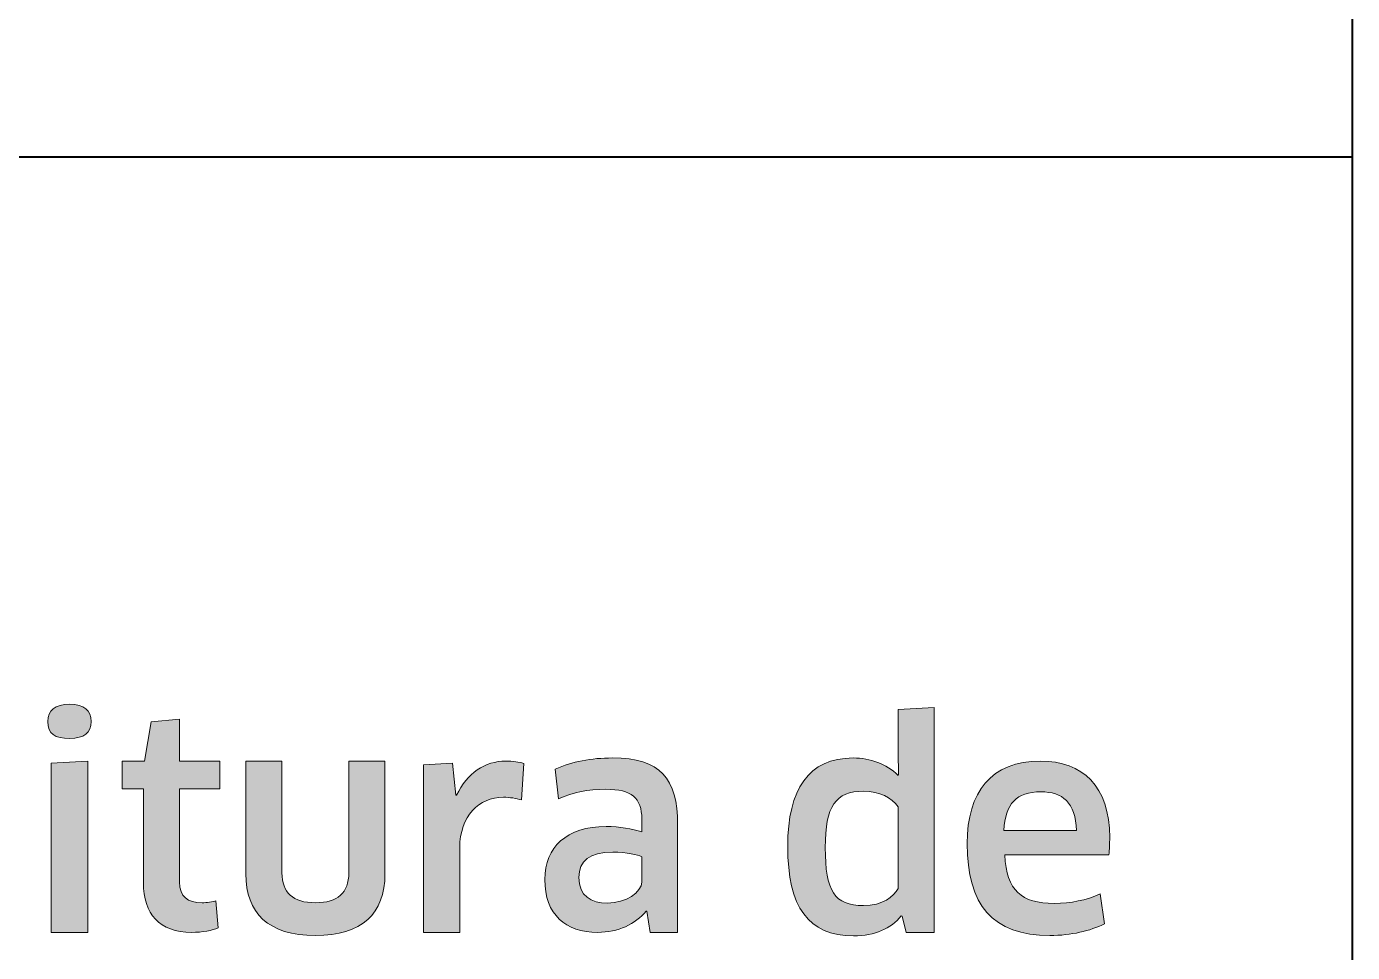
# Model space of a CAD drawing. Header units: millimetres. Extents: x 2084 to 63904, y -2368 to 2343.
# Drawn here: x 57864.3 to 57964.2, y -1886.1 to -1816.3 of the extents above; entities that cross this region are included whole.
import ezdxf

# ---------------------------------------------------------------- set-up
doc = ezdxf.new("R2010")
doc.units = ezdxf.units.MM
doc.layers.add('LOGOMARCA', color=7, linetype='Continuous', lineweight=0)
doc.layers.add('P4', color=4, linetype='Continuous', lineweight=40)

msp = doc.modelspace()

# ---------------------------------------------------------------- hatches: boundary and pattern name
at = {"layer": 'LOGOMARCA', "lineweight": 0}
h = msp.add_hatch(color=256, dxfattribs=at)
edge = h.paths.add_edge_path()
edge.add_spline(control_points=[(57868.928, -1884.572), (57868.928, -1884.572), (57868.928, -1871.672), (57868.928, -1871.672)], knot_values=[0, 0, 0, 0, 0.25, 0.25, 0.25, 0.25], degree=3, periodic=0)
edge.add_spline(control_points=[(57868.928, -1871.672), (57868.928, -1871.672), (57868.928, -1871.672), (57868.928, -1871.672), (57868.928, -1871.672), (57868.928, -1871.672), (57866.164, -1871.822), (57866.164, -1871.822), (57866.164, -1871.822), (57866.164, -1871.822), (57866.164, -1884.572), (57866.164, -1884.572), (57866.164, -1884.572), (57866.164, -1884.572), (57868.928, -1884.572), (57868.928, -1884.572)], knot_values=[0.25, 0.25, 0.25, 0.25, 0.25, 0.25, 0.25, 0.250001, 0.5, 0.5, 0.5, 0.500001, 0.75, 0.75, 0.75, 0.750001, 1, 1, 1, 1], degree=3, periodic=0)
edge = h.paths.add_edge_path()
edge.add_spline(control_points=[(57867.557, -1869.957), (57868.671, -1869.957), (57869.185, -1869.55), (57869.185, -1868.693)], knot_values=[0.75, 0.75, 0.75, 0.75, 1, 1, 1, 1], degree=3, periodic=0)
edge.add_spline(control_points=[(57869.185, -1868.693), (57869.185, -1867.857), (57868.671, -1867.386), (57867.557, -1867.386)], knot_values=[0, 0, 0, 0, 0.25, 0.25, 0.25, 0.25], degree=3, periodic=0)
edge.add_spline(control_points=[(57867.557, -1867.386), (57866.464, -1867.386), (57865.928, -1867.857), (57865.928, -1868.693)], knot_values=[0.25, 0.25, 0.25, 0.25, 0.5, 0.5, 0.5, 0.5], degree=3, periodic=0)
edge.add_spline(control_points=[(57865.928, -1868.693), (57865.928, -1869.636), (57866.464, -1869.957), (57867.557, -1869.957)], knot_values=[0.5, 0.5, 0.5, 0.5, 0.75, 0.75, 0.75, 0.75], degree=3, periodic=0)
h = msp.add_hatch(color=256, dxfattribs=at)
edge = h.paths.add_edge_path()
edge.add_spline(control_points=[(57932.702, -1876.107), (57932.702, -1871.875), (57932.702, -1867.643), (57932.702, -1867.643)], knot_values=[0.041667, 0.041667, 0.041667, 0.041667, 0.083333, 0.083333, 0.083333, 0.083333], degree=3, periodic=0)
edge.add_spline(control_points=[(57932.702, -1867.643), (57932.702, -1867.643), (57929.981, -1867.793), (57929.981, -1867.793)], knot_values=[0.083333, 0.083333, 0.083333, 0.083333, 0.166666, 0.166666, 0.166666, 0.166666], degree=3, periodic=0)
edge.add_spline(control_points=[(57929.981, -1867.793), (57929.981, -1867.793), (57929.981, -1870.986), (57929.981, -1870.986)], knot_values=[0.166667, 0.166667, 0.166667, 0.166667, 0.249999, 0.249999, 0.249999, 0.249999], degree=3, periodic=0)
edge.add_spline(control_points=[(57929.981, -1870.986), (57929.981, -1870.986), (57930.024, -1872.7), (57930.024, -1872.7)], knot_values=[0.250001, 0.250001, 0.250001, 0.250001, 0.333332, 0.333332, 0.333332, 0.333332], degree=3, periodic=0)
edge.add_spline(control_points=[(57930.024, -1872.7), (57930.024, -1872.7), (57929.981, -1872.743), (57929.981, -1872.743)], knot_values=[0.333334, 0.333334, 0.333334, 0.333334, 0.416667, 0.416667, 0.416667, 0.416667], degree=3, periodic=0)
edge.add_spline(control_points=[(57929.981, -1872.743), (57929.102, -1871.886), (57927.902, -1871.436), (57926.595, -1871.436)], knot_values=[0.416667, 0.416667, 0.416667, 0.416667, 0.5, 0.5, 0.5, 0.5], degree=3, periodic=0)
edge.add_spline(control_points=[(57926.595, -1871.436), (57923.252, -1871.436), (57921.666, -1873.793), (57921.666, -1878.079)], knot_values=[0.5, 0.5, 0.5, 0.5, 0.583333, 0.583333, 0.583333, 0.583333], degree=3, periodic=0)
edge.add_spline(control_points=[(57921.666, -1878.079), (57921.666, -1882.686), (57923.23, -1884.829), (57926.616, -1884.829)], knot_values=[0.583333, 0.583333, 0.583333, 0.583333, 0.666667, 0.666667, 0.666667, 0.666667], degree=3, periodic=0)
edge.add_spline(control_points=[(57926.616, -1884.829), (57928.266, -1884.829), (57929.424, -1884.294), (57930.216, -1883.329)], knot_values=[0.666667, 0.666667, 0.666667, 0.666667, 0.75, 0.75, 0.75, 0.75], degree=3, periodic=0)
edge.add_spline(control_points=[(57930.216, -1883.329), (57930.216, -1883.329), (57930.281, -1883.351), (57930.281, -1883.351), (57930.281, -1883.351), (57930.281, -1883.351), (57930.581, -1884.572), (57930.581, -1884.572), (57930.581, -1884.572), (57930.581, -1884.572), (57932.702, -1884.572), (57932.702, -1884.572), (57932.702, -1884.572), (57932.702, -1880.34), (57932.702, -1876.107)], knot_values=[0.750003, 0.750003, 0.750003, 0.750003, 0.833333, 0.833333, 0.833333, 0.833334, 0.916667, 0.916667, 0.916667, 0.916668, 1, 1, 1, 1.041667, 1.041667, 1.041667, 1.041667], degree=3, periodic=0)
edge = h.paths.add_edge_path(flags=16)
edge.add_spline(control_points=[(57927.388, -1873.943), (57928.566, -1873.943), (57929.509, -1874.415), (57929.981, -1875.122), (57929.981, -1875.122), (57929.981, -1875.122), (57929.981, -1876.659), (57929.981, -1878.197)], knot_values=[0.6, 0.6, 0.6, 0.6, 0.8, 0.8, 0.8, 0.800001, 0.9, 0.9, 0.9, 0.9], degree=3, periodic=0)
edge.add_spline(control_points=[(57929.981, -1878.197), (57929.981, -1879.734), (57929.981, -1881.272), (57929.981, -1881.272)], knot_values=[0.9, 0.9, 0.9, 0.9, 1, 1, 1, 1], degree=3, periodic=0)
edge.add_spline(control_points=[(57929.981, -1881.272), (57929.638, -1881.872), (57928.845, -1882.558), (57927.366, -1882.558)], knot_values=[0, 0, 0, 0, 0.2, 0.2, 0.2, 0.2], degree=3, periodic=0)
edge.add_spline(control_points=[(57927.366, -1882.558), (57925.181, -1882.558), (57924.495, -1881.465), (57924.495, -1878.186)], knot_values=[0.2, 0.2, 0.2, 0.2, 0.4, 0.4, 0.4, 0.4], degree=3, periodic=0)
edge.add_spline(control_points=[(57924.495, -1878.186), (57924.495, -1875.057), (57925.266, -1873.943), (57927.388, -1873.943)], knot_values=[0.4, 0.4, 0.4, 0.4, 0.6, 0.6, 0.6, 0.6], degree=3, periodic=0)
h = msp.add_hatch(color=256, dxfattribs=at)
edge = h.paths.add_edge_path()
edge.add_spline(control_points=[(57878.871, -1873.772), (57878.871, -1873.772), (57878.871, -1871.672), (57878.871, -1871.672)], knot_values=[0, 0, 0, 0, 0.062499, 0.062499, 0.062499, 0.062499], degree=3, periodic=0)
edge.add_spline(control_points=[(57878.871, -1871.672), (57878.871, -1871.672), (57875.85, -1871.672), (57875.85, -1871.672)], knot_values=[0.062501, 0.062501, 0.062501, 0.062501, 0.124999, 0.124999, 0.124999, 0.124999], degree=3, periodic=0)
edge.add_spline(control_points=[(57875.85, -1871.672), (57875.85, -1871.672), (57875.85, -1868.5), (57875.85, -1868.5)], knot_values=[0.125001, 0.125001, 0.125001, 0.125001, 0.187499, 0.187499, 0.187499, 0.187499], degree=3, periodic=0)
edge.add_spline(control_points=[(57875.85, -1868.5), (57875.85, -1868.5), (57873.707, -1868.714), (57873.707, -1868.714)], knot_values=[0.187501, 0.187501, 0.187501, 0.187501, 0.249999, 0.249999, 0.249999, 0.249999], degree=3, periodic=0)
edge.add_spline(control_points=[(57873.707, -1868.714), (57873.707, -1868.714), (57873.214, -1871.672), (57873.214, -1871.672)], knot_values=[0.250001, 0.250001, 0.250001, 0.250001, 0.312499, 0.312499, 0.312499, 0.312499], degree=3, periodic=0)
edge.add_spline(control_points=[(57873.214, -1871.672), (57873.214, -1871.672), (57871.521, -1871.672), (57871.521, -1871.672)], knot_values=[0.312501, 0.312501, 0.312501, 0.312501, 0.374999, 0.374999, 0.374999, 0.374999], degree=3, periodic=0)
edge.add_spline(control_points=[(57871.521, -1871.672), (57871.521, -1871.672), (57871.521, -1873.771), (57871.521, -1873.772)], knot_values=[0.375001, 0.375001, 0.375001, 0.375001, 0.437499, 0.437499, 0.437499, 0.437499], degree=3, periodic=0)
edge.add_spline(control_points=[(57871.521, -1873.772), (57871.521, -1873.772), (57873.128, -1873.772), (57873.128, -1873.772)], knot_values=[0.437501, 0.437501, 0.437501, 0.437501, 0.499999, 0.499999, 0.499999, 0.499999], degree=3, periodic=0)
edge.add_spline(control_points=[(57873.128, -1873.772), (57873.128, -1873.772), (57873.128, -1873.772), (57873.128, -1873.772), (57873.128, -1873.772), (57873.128, -1873.772), (57873.128, -1880.84), (57873.128, -1880.84)], knot_values=[0.499999, 0.499999, 0.499999, 0.499999, 0.5, 0.5, 0.5, 0.500001, 0.5625, 0.5625, 0.5625, 0.5625], degree=3, periodic=0)
edge.add_spline(control_points=[(57873.128, -1880.84), (57873.128, -1883.179), (57874.328, -1884.572), (57876.75, -1884.572)], knot_values=[0.5625, 0.5625, 0.5625, 0.5625, 0.625, 0.625, 0.625, 0.625], degree=3, periodic=0)
edge.add_spline(control_points=[(57876.75, -1884.572), (57877.543, -1884.572), (57878.336, -1884.422), (57878.764, -1884.229)], knot_values=[0.625, 0.625, 0.625, 0.625, 0.6875, 0.6875, 0.6875, 0.6875], degree=3, periodic=0)
edge.add_spline(control_points=[(57878.764, -1884.229), (57878.764, -1884.229), (57878.593, -1882.197), (57878.593, -1882.197)], knot_values=[0.6875, 0.6875, 0.6875, 0.6875, 0.75, 0.75, 0.75, 0.75], degree=3, periodic=0)
edge.add_spline(control_points=[(57878.593, -1882.197), (57878.357, -1882.283), (57877.886, -1882.343), (57877.543, -1882.343)], knot_values=[0.75, 0.75, 0.75, 0.75, 0.8125, 0.8125, 0.8125, 0.8125], degree=3, periodic=0)
edge.add_spline(control_points=[(57877.543, -1882.343), (57876.45, -1882.343), (57875.85, -1881.886), (57875.85, -1880.775), (57875.85, -1880.775), (57875.85, -1880.775), (57875.85, -1880.338), (57875.85, -1879.681)], knot_values=[0.8125, 0.8125, 0.8125, 0.8125, 0.875, 0.875, 0.875, 0.875001, 0.890626, 0.890626, 0.890626, 0.890626], degree=3, periodic=0)
edge.add_spline(control_points=[(57875.85, -1879.681), (57875.85, -1879.024), (57875.85, -1878.149), (57875.85, -1877.273)], knot_values=[0.890626, 0.890626, 0.890626, 0.890626, 0.906251, 0.906251, 0.906251, 0.906251], degree=3, periodic=0)
edge.add_spline(control_points=[(57875.85, -1877.273), (57875.85, -1876.836), (57875.85, -1876.398), (57875.85, -1875.988)], knot_values=[0.906251, 0.906251, 0.906251, 0.906251, 0.914063, 0.914063, 0.914063, 0.914063], degree=3, periodic=0)
edge.add_spline(control_points=[(57875.85, -1875.988), (57875.85, -1875.577), (57875.85, -1875.194), (57875.85, -1874.866)], knot_values=[0.914063, 0.914063, 0.914063, 0.914063, 0.921875, 0.921875, 0.921875, 0.921875], degree=3, periodic=0)
edge.add_spline(control_points=[(57875.85, -1874.866), (57875.85, -1874.702), (57875.85, -1874.551), (57875.85, -1874.418)], knot_values=[0.921875, 0.921875, 0.921875, 0.921875, 0.925781, 0.925781, 0.925781, 0.925781], degree=3, periodic=0)
edge.add_spline(control_points=[(57875.85, -1874.418), (57875.85, -1874.285), (57875.85, -1874.168), (57875.85, -1874.072)], knot_values=[0.925781, 0.925781, 0.925781, 0.925781, 0.929688, 0.929688, 0.929688, 0.929688], degree=3, periodic=0)
edge.add_spline(control_points=[(57875.85, -1874.072), (57875.85, -1874.025), (57875.85, -1873.982), (57875.85, -1873.945)], knot_values=[0.929688, 0.929688, 0.929688, 0.929688, 0.931641, 0.931641, 0.931641, 0.931641], degree=3, periodic=0)
edge.add_spline(control_points=[(57875.85, -1873.945), (57875.85, -1873.907), (57875.85, -1873.876), (57875.85, -1873.85)], knot_values=[0.931641, 0.931641, 0.931641, 0.931641, 0.933594, 0.933594, 0.933594, 0.933594], degree=3, periodic=0)
edge.add_spline(control_points=[(57875.85, -1873.85), (57875.85, -1873.837), (57875.85, -1873.826), (57875.85, -1873.816)], knot_values=[0.933594, 0.933594, 0.933594, 0.933594, 0.93457, 0.93457, 0.93457, 0.93457], degree=3, periodic=0)
edge.add_spline(control_points=[(57875.85, -1873.816), (57875.85, -1873.806), (57875.85, -1873.798), (57875.85, -1873.792)], knot_values=[0.93457, 0.93457, 0.93457, 0.93457, 0.935547, 0.935547, 0.935547, 0.935547], degree=3, periodic=0)
edge.add_spline(control_points=[(57875.85, -1873.792), (57875.85, -1873.788), (57875.85, -1873.785), (57875.85, -1873.783)], knot_values=[0.935547, 0.935547, 0.935547, 0.935547, 0.936035, 0.936035, 0.936035, 0.936035], degree=3, periodic=0)
edge.add_spline(control_points=[(57875.85, -1873.783), (57875.85, -1873.78), (57875.85, -1873.778), (57875.85, -1873.777)], knot_values=[0.936035, 0.936035, 0.936035, 0.936035, 0.936523, 0.936523, 0.936523, 0.936523], degree=3, periodic=0)
edge.add_spline(control_points=[(57875.85, -1873.777), (57875.85, -1873.776), (57875.85, -1873.775), (57875.85, -1873.774)], knot_values=[0.936523, 0.936523, 0.936523, 0.936523, 0.936768, 0.936768, 0.936768, 0.936768], degree=3, periodic=0)
edge.add_spline(control_points=[(57875.85, -1873.774), (57875.85, -1873.774), (57875.85, -1873.773), (57875.85, -1873.773)], knot_values=[0.936768, 0.936768, 0.936768, 0.936768, 0.937012, 0.937012, 0.937012, 0.937012], degree=3, periodic=0)
edge.add_spline(control_points=[(57875.85, -1873.773), (57875.85, -1873.773), (57875.85, -1873.772), (57875.85, -1873.772)], knot_values=[0.937012, 0.937012, 0.937012, 0.937012, 0.937134, 0.937134, 0.937134, 0.937134], degree=3, periodic=0)
edge.add_spline(control_points=[(57875.85, -1873.772), (57875.85, -1873.772), (57875.85, -1873.772), (57875.85, -1873.772)], knot_values=[0.937134, 0.937134, 0.937134, 0.937134, 0.937256, 0.937256, 0.937256, 0.937256], degree=3, periodic=0)
edge.add_spline(control_points=[(57875.85, -1873.772), (57875.85, -1873.772), (57875.85, -1873.772), (57875.85, -1873.772)], knot_values=[0.937256, 0.937256, 0.937256, 0.937256, 0.937317, 0.937317, 0.937317, 0.937317], degree=3, periodic=0)
edge.add_spline(control_points=[(57875.85, -1873.772), (57875.85, -1873.772), (57875.85, -1873.772), (57875.85, -1873.772), (57875.85, -1873.772), (57875.85, -1873.772), (57876.605, -1873.772), (57877.361, -1873.772)], knot_values=[0.937439, 0.937439, 0.937439, 0.937439, 0.9375, 0.9375, 0.9375, 0.937501, 0.968749, 0.968749, 0.968749, 0.968749], degree=3, periodic=0)
edge.add_spline(control_points=[(57877.361, -1873.772), (57878.116, -1873.772), (57878.871, -1873.772), (57878.871, -1873.772)], knot_values=[0.968749, 0.968749, 0.968749, 0.968749, 1, 1, 1, 1], degree=3, periodic=0)
h = msp.add_hatch(color=256, dxfattribs=at)
edge = h.paths.add_edge_path()
edge.add_spline(control_points=[(57886.093, -1882.343), (57884.379, -1882.343), (57883.565, -1881.572), (57883.565, -1880.093), (57883.565, -1880.093), (57883.565, -1880.093), (57883.565, -1877.988), (57883.565, -1875.882)], knot_values=[0.3, 0.3, 0.3, 0.3, 0.4, 0.4, 0.4, 0.400001, 0.45, 0.45, 0.45, 0.45], degree=3, periodic=0)
edge.add_spline(control_points=[(57883.565, -1875.882), (57883.565, -1873.777), (57883.565, -1871.672), (57883.565, -1871.672)], knot_values=[0.45, 0.45, 0.45, 0.45, 0.5, 0.5, 0.5, 0.5], degree=3, periodic=0)
edge.add_spline(control_points=[(57883.565, -1871.672), (57883.564, -1871.672), (57880.843, -1871.672), (57880.843, -1871.672)], knot_values=[0.500001, 0.500001, 0.500001, 0.500001, 0.599999, 0.599999, 0.599999, 0.599999], degree=3, periodic=0)
edge.add_spline(control_points=[(57880.843, -1871.672), (57880.843, -1871.672), (57880.843, -1880.158), (57880.843, -1880.158)], knot_values=[0.6, 0.6, 0.6, 0.6, 0.7, 0.7, 0.7, 0.7], degree=3, periodic=0)
edge.add_spline(control_points=[(57880.843, -1880.158), (57880.843, -1883.115), (57882.536, -1884.808), (57886.072, -1884.808), (57886.072, -1884.808), (57889.608, -1884.808), (57891.322, -1883.179), (57891.322, -1880.158), (57891.322, -1880.158), (57891.322, -1880.158), (57891.322, -1878.036), (57891.322, -1875.915)], knot_values=[0.7, 0.7, 0.7, 0.7, 0.8, 0.8, 0.8, 0.800001, 0.9, 0.9, 0.9, 0.900001, 0.95, 0.95, 0.95, 0.95], degree=3, periodic=0)
edge.add_spline(control_points=[(57891.322, -1875.915), (57891.322, -1873.793), (57891.322, -1871.672), (57891.322, -1871.672)], knot_values=[0.95, 0.95, 0.95, 0.95, 1, 1, 1, 1], degree=3, periodic=0)
edge.add_spline(control_points=[(57891.322, -1871.672), (57891.322, -1871.672), (57888.601, -1871.672), (57888.6, -1871.672)], knot_values=[0.000001, 0.000001, 0.000001, 0.000001, 0.099999, 0.099999, 0.099999, 0.099999], degree=3, periodic=0)
edge.add_spline(control_points=[(57888.6, -1871.672), (57888.6, -1871.672), (57888.6, -1880.093), (57888.6, -1880.093)], knot_values=[0.1, 0.1, 0.1, 0.1, 0.2, 0.2, 0.2, 0.2], degree=3, periodic=0)
edge.add_spline(control_points=[(57888.6, -1880.093), (57888.6, -1881.593), (57887.765, -1882.343), (57886.093, -1882.343)], knot_values=[0.2, 0.2, 0.2, 0.2, 0.3, 0.3, 0.3, 0.3], degree=3, periodic=0)
h = msp.add_hatch(color=256, dxfattribs=at)
edge = h.paths.add_edge_path()
edge.add_spline(control_points=[(57896.722, -1874.243), (57896.722, -1874.243), (57896.658, -1874.243), (57896.658, -1874.243), (57896.658, -1874.243), (57896.658, -1874.243), (57896.422, -1871.822), (57896.422, -1871.822), (57896.422, -1871.822), (57896.422, -1871.822), (57894.236, -1871.95), (57894.236, -1871.95), (57894.236, -1871.95), (57894.236, -1871.95), (57894.236, -1884.572), (57894.236, -1884.572), (57894.236, -1884.572), (57894.236, -1884.572), (57896.958, -1884.572), (57896.958, -1884.572), (57896.958, -1884.572), (57896.958, -1878.197), (57896.958, -1878.197)], knot_values=[0.545459, 0.545459, 0.545459, 0.545459, 0.636364, 0.636364, 0.636364, 0.636364, 0.727273, 0.727273, 0.727273, 0.727274, 0.818182, 0.818182, 0.818182, 0.818183, 0.909091, 0.909091, 0.909091, 0.909092, 1, 1, 1, 1.090909, 1.090909, 1.090909, 1.090909], degree=3, periodic=0)
edge.add_spline(control_points=[(57896.958, -1878.197), (57896.958, -1875.822), (57898.394, -1874.393), (57900.258, -1874.393)], knot_values=[0.090909, 0.090909, 0.090909, 0.090909, 0.181818, 0.181818, 0.181818, 0.181818], degree=3, periodic=0)
edge.add_spline(control_points=[(57900.258, -1874.393), (57900.73, -1874.393), (57901.201, -1874.475), (57901.608, -1874.6)], knot_values=[0.181818, 0.181818, 0.181818, 0.181818, 0.272727, 0.272727, 0.272727, 0.272727], degree=3, periodic=0)
edge.add_spline(control_points=[(57901.608, -1874.6), (57901.608, -1874.6), (57901.78, -1871.843), (57901.78, -1871.843)], knot_values=[0.272727, 0.272727, 0.272727, 0.272727, 0.363636, 0.363636, 0.363636, 0.363636], degree=3, periodic=0)
edge.add_spline(control_points=[(57901.78, -1871.843), (57901.437, -1871.736), (57900.965, -1871.672), (57900.43, -1871.672)], knot_values=[0.363636, 0.363636, 0.363636, 0.363636, 0.454545, 0.454545, 0.454545, 0.454545], degree=3, periodic=0)
edge.add_spline(control_points=[(57900.43, -1871.672), (57898.844, -1871.672), (57897.515, -1872.572), (57896.722, -1874.243)], knot_values=[0.454545, 0.454545, 0.454545, 0.454545, 0.545455, 0.545455, 0.545455, 0.545455], degree=3, periodic=0)
h = msp.add_hatch(color=256, dxfattribs=at)
edge = h.paths.add_edge_path()
edge.add_spline(control_points=[(57913.373, -1876.45), (57913.373, -1872.979), (57912.066, -1871.436), (57908.466, -1871.436)], knot_values=[0.142857, 0.142857, 0.142857, 0.142857, 0.214286, 0.214286, 0.214286, 0.214286], degree=3, periodic=0)
edge.add_spline(control_points=[(57908.466, -1871.436), (57906.858, -1871.436), (57905.423, -1871.714), (57904.158, -1872.272)], knot_values=[0.214286, 0.214286, 0.214286, 0.214286, 0.285714, 0.285714, 0.285714, 0.285714], degree=3, periodic=0)
edge.add_spline(control_points=[(57904.158, -1872.272), (57904.158, -1872.272), (57904.394, -1874.522), (57904.394, -1874.522)], knot_values=[0.285714, 0.285714, 0.285714, 0.285714, 0.357143, 0.357143, 0.357143, 0.357143], degree=3, periodic=0)
edge.add_spline(control_points=[(57904.394, -1874.522), (57905.573, -1874.007), (57906.58, -1873.793), (57907.973, -1873.793)], knot_values=[0.357143, 0.357143, 0.357143, 0.357143, 0.428571, 0.428571, 0.428571, 0.428571], degree=3, periodic=0)
edge.add_spline(control_points=[(57907.973, -1873.793), (57909.901, -1873.793), (57910.673, -1874.436), (57910.673, -1876.043)], knot_values=[0.428571, 0.428571, 0.428571, 0.428571, 0.5, 0.5, 0.5, 0.5], degree=3, periodic=0)
edge.add_spline(control_points=[(57910.673, -1876.043), (57910.673, -1876.043), (57910.673, -1877.007), (57910.673, -1877.007)], knot_values=[0.5, 0.5, 0.5, 0.5, 0.571429, 0.571429, 0.571429, 0.571429], degree=3, periodic=0)
edge.add_spline(control_points=[(57910.673, -1877.007), (57909.944, -1876.772), (57909.001, -1876.6), (57907.994, -1876.6)], knot_values=[0.571429, 0.571429, 0.571429, 0.571429, 0.642857, 0.642857, 0.642857, 0.642857], degree=3, periodic=0)
edge.add_spline(control_points=[(57907.994, -1876.6), (57904.994, -1876.6), (57903.365, -1878.165), (57903.365, -1880.586)], knot_values=[0.642857, 0.642857, 0.642857, 0.642857, 0.714286, 0.714286, 0.714286, 0.714286], degree=3, periodic=0)
edge.add_spline(control_points=[(57903.365, -1880.586), (57903.365, -1883.243), (57904.951, -1884.572), (57907.351, -1884.572)], knot_values=[0.714286, 0.714286, 0.714286, 0.714286, 0.785714, 0.785714, 0.785714, 0.785714], degree=3, periodic=0)
edge.add_spline(control_points=[(57907.351, -1884.572), (57908.894, -1884.572), (57910.201, -1883.972), (57910.994, -1882.965)], knot_values=[0.785714, 0.785714, 0.785714, 0.785714, 0.857143, 0.857143, 0.857143, 0.857143], degree=3, periodic=0)
edge.add_spline(control_points=[(57910.994, -1882.965), (57910.994, -1882.965), (57911.059, -1882.986), (57911.059, -1882.986), (57911.059, -1882.986), (57911.059, -1882.986), (57911.294, -1884.572), (57911.294, -1884.572)], knot_values=[0.857144, 0.857144, 0.857144, 0.857144, 0.928571, 0.928571, 0.928571, 0.928572, 1, 1, 1, 1], degree=3, periodic=0)
edge.add_spline(control_points=[(57911.294, -1884.572), (57911.294, -1884.572), (57913.373, -1884.572), (57913.373, -1884.572)], knot_values=[0, 0, 0, 0, 0.071428, 0.071428, 0.071428, 0.071428], degree=3, periodic=0)
edge.add_spline(control_points=[(57913.373, -1884.572), (57913.373, -1884.572), (57913.373, -1884.572), (57913.373, -1884.572), (57913.373, -1884.572), (57913.373, -1884.572), (57913.373, -1876.45), (57913.373, -1876.45)], knot_values=[0.071428, 0.071428, 0.071428, 0.071428, 0.071429, 0.071429, 0.071429, 0.071429, 0.142857, 0.142857, 0.142857, 0.142857], degree=3, periodic=0)
edge = h.paths.add_edge_path(flags=16)
edge.add_spline(control_points=[(57908.487, -1878.529), (57909.559, -1878.529), (57910.351, -1878.729), (57910.673, -1878.872)], knot_values=[0.6, 0.6, 0.6, 0.6, 0.8, 0.8, 0.8, 0.8], degree=3, periodic=0)
edge.add_spline(control_points=[(57910.673, -1878.872), (57910.673, -1878.872), (57910.673, -1880.779), (57910.673, -1880.779)], knot_values=[0.800002, 0.800002, 0.800002, 0.800002, 0.999998, 0.999998, 0.999998, 0.999998], degree=3, periodic=0)
edge.add_spline(control_points=[(57910.673, -1880.779), (57910.673, -1881.554), (57909.451, -1882.365), (57908.101, -1882.365)], knot_values=[0, 0, 0, 0, 0.2, 0.2, 0.2, 0.2], degree=3, periodic=0)
edge.add_spline(control_points=[(57908.101, -1882.365), (57906.837, -1882.365), (57905.937, -1881.858), (57905.937, -1880.436)], knot_values=[0.2, 0.2, 0.2, 0.2, 0.4, 0.4, 0.4, 0.4], degree=3, periodic=0)
edge.add_spline(control_points=[(57905.937, -1880.436), (57905.937, -1879.197), (57906.73, -1878.529), (57908.487, -1878.529)], knot_values=[0.4, 0.4, 0.4, 0.4, 0.6, 0.6, 0.6, 0.6], degree=3, periodic=0)
h = msp.add_hatch(color=256, dxfattribs=at)
edge = h.paths.add_edge_path()
edge.add_spline(control_points=[(57945.86, -1878.743), (57945.903, -1878.357), (57945.924, -1877.843), (57945.924, -1877.436)], knot_values=[0.555556, 0.555556, 0.555556, 0.555556, 0.666667, 0.666667, 0.666667, 0.666667], degree=3, periodic=0)
edge.add_spline(control_points=[(57945.924, -1877.436), (57945.924, -1873.536), (57943.889, -1871.672), (57940.717, -1871.672)], knot_values=[0.666667, 0.666667, 0.666667, 0.666667, 0.777778, 0.777778, 0.777778, 0.777778], degree=3, periodic=0)
edge.add_spline(control_points=[(57940.717, -1871.672), (57936.988, -1871.672), (57935.188, -1874.004), (57935.188, -1877.886)], knot_values=[0.777778, 0.777778, 0.777778, 0.777778, 0.888889, 0.888889, 0.888889, 0.888889], degree=3, periodic=0)
edge.add_spline(control_points=[(57935.188, -1877.886), (57935.188, -1882.515), (57937.074, -1884.808), (57941.424, -1884.808)], knot_values=[0.888889, 0.888889, 0.888889, 0.888889, 1, 1, 1, 1], degree=3, periodic=0)
edge.add_spline(control_points=[(57941.424, -1884.808), (57943.031, -1884.808), (57944.446, -1884.465), (57945.539, -1883.929)], knot_values=[0, 0, 0, 0, 0.111111, 0.111111, 0.111111, 0.111111], degree=3, periodic=0)
edge.add_spline(control_points=[(57945.539, -1883.929), (57945.539, -1883.929), (57945.217, -1881.679), (57945.217, -1881.679)], knot_values=[0.111112, 0.111112, 0.111112, 0.111112, 0.222222, 0.222222, 0.222222, 0.222222], degree=3, periodic=0)
edge.add_spline(control_points=[(57945.217, -1881.679), (57944.124, -1882.151), (57943.01, -1882.386), (57941.745, -1882.386)], knot_values=[0.222222, 0.222222, 0.222222, 0.222222, 0.333333, 0.333333, 0.333333, 0.333333], degree=3, periodic=0)
edge.add_spline(control_points=[(57941.745, -1882.386), (57939.281, -1882.386), (57938.145, -1881.443), (57938.017, -1878.743), (57938.017, -1878.743), (57938.017, -1878.743), (57945.86, -1878.743), (57945.86, -1878.743)], knot_values=[0.333333, 0.333333, 0.333333, 0.333333, 0.444444, 0.444444, 0.444444, 0.444445, 0.555556, 0.555556, 0.555556, 0.555556], degree=3, periodic=0)
edge = h.paths.add_edge_path(flags=16)
edge.add_spline(control_points=[(57937.952, -1876.9), (57938.081, -1874.865), (57938.874, -1873.986), (57940.738, -1873.986)], knot_values=[0, 0, 0, 0, 0.333333, 0.333333, 0.333333, 0.333333], degree=3, periodic=0)
edge.add_spline(control_points=[(57940.738, -1873.986), (57942.346, -1873.986), (57943.374, -1874.782), (57943.417, -1876.9), (57943.417, -1876.9), (57943.417, -1876.9), (57942.051, -1876.9), (57940.685, -1876.9)], knot_values=[0.333333, 0.333333, 0.333333, 0.333333, 0.666667, 0.666667, 0.666667, 0.666668, 0.833333, 0.833333, 0.833333, 0.833333], degree=3, periodic=0)
edge.add_spline(control_points=[(57940.685, -1876.9), (57939.319, -1876.9), (57937.952, -1876.9), (57937.952, -1876.9)], knot_values=[0.833333, 0.833333, 0.833333, 0.833333, 1, 1, 1, 1], degree=3, periodic=0)

# ---------------------------------------------------------------- linework, layer by layer
for points, knots in [([(57869.185, -1868.693), (57869.185, -1867.857), (57868.671, -1867.385), (57867.557, -1867.385), (57867.557, -1867.385), (57866.464, -1867.385), (57865.928, -1867.857), (57865.928, -1868.693), (57865.928, -1868.693), (57865.928, -1869.635), (57866.464, -1869.957), (57867.557, -1869.957), (57867.557, -1869.957), (57868.671, -1869.957), (57869.185, -1869.55), (57869.185, -1868.693)], [0, 0, 0, 0, 0.25, 0.25, 0.25, 0.25, 0.5, 0.5, 0.5, 0.5, 0.75, 0.75, 0.75, 0.75, 1, 1, 1, 1]), ([(57869.185, -1868.693), (57869.185, -1867.857), (57868.671, -1867.385), (57867.557, -1867.385), (57867.557, -1867.385), (57866.464, -1867.385), (57865.928, -1867.857), (57865.928, -1868.693), (57865.928, -1868.693), (57865.928, -1869.635), (57866.464, -1869.957), (57867.557, -1869.957), (57867.557, -1869.957), (57868.671, -1869.957), (57869.185, -1869.55), (57869.185, -1868.693)], [0, 0, 0, 0, 0.25, 0.25, 0.25, 0.25, 0.5, 0.5, 0.5, 0.5, 0.75, 0.75, 0.75, 0.75, 1, 1, 1, 1]), ([(57932.702, -1884.572), (57932.702, -1884.572), (57932.702, -1867.642), (57932.702, -1867.642), (57932.702, -1867.642), (57932.702, -1867.642), (57929.981, -1867.793), (57929.981, -1867.793), (57929.981, -1867.793), (57929.981, -1867.793), (57929.981, -1870.985), (57929.981, -1870.985), (57929.981, -1870.985), (57929.981, -1870.985), (57930.024, -1872.7), (57930.024, -1872.7), (57930.024, -1872.7), (57930.024, -1872.7), (57929.981, -1872.743), (57929.981, -1872.743), (57929.981, -1872.743), (57929.102, -1871.885), (57927.902, -1871.435), (57926.595, -1871.435), (57926.595, -1871.435), (57923.252, -1871.435), (57921.666, -1873.793), (57921.666, -1878.079), (57921.666, -1878.079), (57921.666, -1882.686), (57923.23, -1884.829), (57926.616, -1884.829), (57926.616, -1884.829), (57928.266, -1884.829), (57929.424, -1884.293), (57930.216, -1883.329), (57930.216, -1883.329), (57930.216, -1883.329), (57930.281, -1883.35), (57930.281, -1883.35), (57930.281, -1883.35), (57930.281, -1883.35), (57930.581, -1884.572), (57930.581, -1884.572), (57930.581, -1884.572), (57930.581, -1884.572), (57932.702, -1884.572), (57932.702, -1884.572)], [0, 0, 0, 0, 0.083333, 0.083333, 0.083333, 0.083333, 0.166667, 0.166667, 0.166667, 0.166667, 0.25, 0.25, 0.25, 0.25, 0.333333, 0.333333, 0.333333, 0.333333, 0.416667, 0.416667, 0.416667, 0.416667, 0.5, 0.5, 0.5, 0.5, 0.583333, 0.583333, 0.583333, 0.583333, 0.666667, 0.666667, 0.666667, 0.666667, 0.75, 0.75, 0.75, 0.75, 0.833333, 0.833333, 0.833333, 0.833333, 0.916667, 0.916667, 0.916667, 0.916667, 1, 1, 1, 1]), ([(57932.702, -1884.572), (57932.702, -1884.572), (57932.702, -1867.642), (57932.702, -1867.642), (57932.702, -1867.642), (57932.702, -1867.642), (57929.981, -1867.793), (57929.981, -1867.793), (57929.981, -1867.793), (57929.981, -1867.793), (57929.981, -1870.985), (57929.981, -1870.985), (57929.981, -1870.985), (57929.981, -1870.985), (57930.024, -1872.7), (57930.024, -1872.7), (57930.024, -1872.7), (57930.024, -1872.7), (57929.981, -1872.743), (57929.981, -1872.743), (57929.981, -1872.743), (57929.102, -1871.885), (57927.902, -1871.435), (57926.595, -1871.435), (57926.595, -1871.435), (57923.252, -1871.435), (57921.666, -1873.793), (57921.666, -1878.079), (57921.666, -1878.079), (57921.666, -1882.686), (57923.23, -1884.829), (57926.616, -1884.829), (57926.616, -1884.829), (57928.266, -1884.829), (57929.424, -1884.293), (57930.216, -1883.329), (57930.216, -1883.329), (57930.216, -1883.329), (57930.281, -1883.35), (57930.281, -1883.35), (57930.281, -1883.35), (57930.281, -1883.35), (57930.581, -1884.572), (57930.581, -1884.572), (57930.581, -1884.572), (57930.581, -1884.572), (57932.702, -1884.572), (57932.702, -1884.572)], [0, 0, 0, 0, 0.083333, 0.083333, 0.083333, 0.083333, 0.166667, 0.166667, 0.166667, 0.166667, 0.25, 0.25, 0.25, 0.25, 0.333333, 0.333333, 0.333333, 0.333333, 0.416667, 0.416667, 0.416667, 0.416667, 0.5, 0.5, 0.5, 0.5, 0.583333, 0.583333, 0.583333, 0.583333, 0.666667, 0.666667, 0.666667, 0.666667, 0.75, 0.75, 0.75, 0.75, 0.833333, 0.833333, 0.833333, 0.833333, 0.916667, 0.916667, 0.916667, 0.916667, 1, 1, 1, 1]), ([(57878.871, -1873.771), (57878.871, -1873.771), (57878.871, -1871.671), (57878.871, -1871.671), (57878.871, -1871.671), (57878.871, -1871.671), (57875.85, -1871.671), (57875.85, -1871.671), (57875.85, -1871.671), (57875.85, -1871.671), (57875.85, -1868.5), (57875.85, -1868.5), (57875.85, -1868.5), (57875.85, -1868.5), (57873.707, -1868.714), (57873.707, -1868.714), (57873.707, -1868.714), (57873.707, -1868.714), (57873.214, -1871.671), (57873.214, -1871.671), (57873.214, -1871.671), (57873.214, -1871.671), (57871.521, -1871.671), (57871.521, -1871.671), (57871.521, -1871.671), (57871.521, -1871.671), (57871.521, -1873.771), (57871.521, -1873.771), (57871.521, -1873.771), (57871.521, -1873.771), (57873.128, -1873.771), (57873.128, -1873.771), (57873.128, -1873.771), (57873.128, -1873.771), (57873.128, -1880.839), (57873.128, -1880.839), (57873.128, -1880.839), (57873.128, -1883.179), (57874.328, -1884.572), (57876.75, -1884.572), (57876.75, -1884.572), (57877.543, -1884.572), (57878.336, -1884.422), (57878.764, -1884.229), (57878.764, -1884.229), (57878.764, -1884.229), (57878.593, -1882.197), (57878.593, -1882.197), (57878.593, -1882.197), (57878.357, -1882.282), (57877.886, -1882.343), (57877.543, -1882.343), (57877.543, -1882.343), (57876.45, -1882.343), (57875.85, -1881.886), (57875.85, -1880.775), (57875.85, -1880.775), (57875.85, -1880.775), (57875.85, -1873.771), (57875.85, -1873.771), (57875.85, -1873.771), (57875.85, -1873.771), (57878.871, -1873.771), (57878.871, -1873.771)], [0, 0, 0, 0, 0.0625, 0.0625, 0.0625, 0.0625, 0.125, 0.125, 0.125, 0.125, 0.1875, 0.1875, 0.1875, 0.1875, 0.25, 0.25, 0.25, 0.25, 0.3125, 0.3125, 0.3125, 0.3125, 0.375, 0.375, 0.375, 0.375, 0.4375, 0.4375, 0.4375, 0.4375, 0.5, 0.5, 0.5, 0.5, 0.5625, 0.5625, 0.5625, 0.5625, 0.625, 0.625, 0.625, 0.625, 0.6875, 0.6875, 0.6875, 0.6875, 0.75, 0.75, 0.75, 0.75, 0.8125, 0.8125, 0.8125, 0.8125, 0.875, 0.875, 0.875, 0.875, 0.9375, 0.9375, 0.9375, 0.9375, 1, 1, 1, 1]), ([(57878.871, -1873.771), (57878.871, -1873.771), (57878.871, -1871.671), (57878.871, -1871.671), (57878.871, -1871.671), (57878.871, -1871.671), (57875.85, -1871.671), (57875.85, -1871.671), (57875.85, -1871.671), (57875.85, -1871.671), (57875.85, -1868.5), (57875.85, -1868.5), (57875.85, -1868.5), (57875.85, -1868.5), (57873.707, -1868.714), (57873.707, -1868.714), (57873.707, -1868.714), (57873.707, -1868.714), (57873.214, -1871.671), (57873.214, -1871.671), (57873.214, -1871.671), (57873.214, -1871.671), (57871.521, -1871.671), (57871.521, -1871.671), (57871.521, -1871.671), (57871.521, -1871.671), (57871.521, -1873.771), (57871.521, -1873.771), (57871.521, -1873.771), (57871.521, -1873.771), (57873.128, -1873.771), (57873.128, -1873.771), (57873.128, -1873.771), (57873.128, -1873.771), (57873.128, -1880.839), (57873.128, -1880.839), (57873.128, -1880.839), (57873.128, -1883.179), (57874.328, -1884.572), (57876.75, -1884.572), (57876.75, -1884.572), (57877.543, -1884.572), (57878.336, -1884.422), (57878.764, -1884.229), (57878.764, -1884.229), (57878.764, -1884.229), (57878.593, -1882.197), (57878.593, -1882.197), (57878.593, -1882.197), (57878.357, -1882.282), (57877.886, -1882.343), (57877.543, -1882.343), (57877.543, -1882.343), (57876.45, -1882.343), (57875.85, -1881.886), (57875.85, -1880.775), (57875.85, -1880.775), (57875.85, -1880.775), (57875.85, -1873.771), (57875.85, -1873.771), (57875.85, -1873.771), (57875.85, -1873.771), (57878.871, -1873.771), (57878.871, -1873.771)], [0, 0, 0, 0, 0.0625, 0.0625, 0.0625, 0.0625, 0.125, 0.125, 0.125, 0.125, 0.1875, 0.1875, 0.1875, 0.1875, 0.25, 0.25, 0.25, 0.25, 0.3125, 0.3125, 0.3125, 0.3125, 0.375, 0.375, 0.375, 0.375, 0.4375, 0.4375, 0.4375, 0.4375, 0.5, 0.5, 0.5, 0.5, 0.5625, 0.5625, 0.5625, 0.5625, 0.625, 0.625, 0.625, 0.625, 0.6875, 0.6875, 0.6875, 0.6875, 0.75, 0.75, 0.75, 0.75, 0.8125, 0.8125, 0.8125, 0.8125, 0.875, 0.875, 0.875, 0.875, 0.9375, 0.9375, 0.9375, 0.9375, 1, 1, 1, 1]), ([(57868.928, -1884.572), (57868.928, -1884.572), (57868.928, -1871.671), (57868.928, -1871.671), (57868.928, -1871.671), (57868.928, -1871.671), (57866.164, -1871.821), (57866.164, -1871.821), (57866.164, -1871.821), (57866.164, -1871.821), (57866.164, -1884.572), (57866.164, -1884.572), (57866.164, -1884.572), (57866.164, -1884.572), (57868.928, -1884.572), (57868.928, -1884.572)], [0, 0, 0, 0, 0.25, 0.25, 0.25, 0.25, 0.5, 0.5, 0.5, 0.5, 0.75, 0.75, 0.75, 0.75, 1, 1, 1, 1]), ([(57868.928, -1884.572), (57868.928, -1884.572), (57868.928, -1871.671), (57868.928, -1871.671), (57868.928, -1871.671), (57868.928, -1871.671), (57866.164, -1871.821), (57866.164, -1871.821), (57866.164, -1871.821), (57866.164, -1871.821), (57866.164, -1884.572), (57866.164, -1884.572), (57866.164, -1884.572), (57866.164, -1884.572), (57868.928, -1884.572), (57868.928, -1884.572)], [0, 0, 0, 0, 0.25, 0.25, 0.25, 0.25, 0.5, 0.5, 0.5, 0.5, 0.75, 0.75, 0.75, 0.75, 1, 1, 1, 1]), ([(57891.322, -1871.671), (57891.322, -1871.671), (57888.6, -1871.671), (57888.6, -1871.671), (57888.6, -1871.671), (57888.6, -1871.671), (57888.6, -1880.093), (57888.6, -1880.093), (57888.6, -1880.093), (57888.6, -1881.593), (57887.765, -1882.343), (57886.093, -1882.343), (57886.093, -1882.343), (57884.379, -1882.343), (57883.565, -1881.572), (57883.565, -1880.093), (57883.565, -1880.093), (57883.565, -1880.093), (57883.565, -1871.671), (57883.565, -1871.671), (57883.565, -1871.671), (57883.565, -1871.671), (57880.843, -1871.671), (57880.843, -1871.671), (57880.843, -1871.671), (57880.843, -1871.671), (57880.843, -1880.157), (57880.843, -1880.157), (57880.843, -1880.157), (57880.843, -1883.115), (57882.536, -1884.807), (57886.072, -1884.807), (57886.072, -1884.807), (57889.608, -1884.807), (57891.322, -1883.179), (57891.322, -1880.157), (57891.322, -1880.157), (57891.322, -1880.157), (57891.322, -1871.671), (57891.322, -1871.671)], [0, 0, 0, 0, 0.1, 0.1, 0.1, 0.1, 0.2, 0.2, 0.2, 0.2, 0.3, 0.3, 0.3, 0.3, 0.4, 0.4, 0.4, 0.4, 0.5, 0.5, 0.5, 0.5, 0.6, 0.6, 0.6, 0.6, 0.7, 0.7, 0.7, 0.7, 0.8, 0.8, 0.8, 0.8, 0.9, 0.9, 0.9, 0.9, 1, 1, 1, 1]), ([(57891.322, -1871.671), (57891.322, -1871.671), (57888.6, -1871.671), (57888.6, -1871.671), (57888.6, -1871.671), (57888.6, -1871.671), (57888.6, -1880.093), (57888.6, -1880.093), (57888.6, -1880.093), (57888.6, -1881.593), (57887.765, -1882.343), (57886.093, -1882.343), (57886.093, -1882.343), (57884.379, -1882.343), (57883.565, -1881.572), (57883.565, -1880.093), (57883.565, -1880.093), (57883.565, -1880.093), (57883.565, -1871.671), (57883.565, -1871.671), (57883.565, -1871.671), (57883.565, -1871.671), (57880.843, -1871.671), (57880.843, -1871.671), (57880.843, -1871.671), (57880.843, -1871.671), (57880.843, -1880.157), (57880.843, -1880.157), (57880.843, -1880.157), (57880.843, -1883.115), (57882.536, -1884.807), (57886.072, -1884.807), (57886.072, -1884.807), (57889.608, -1884.807), (57891.322, -1883.179), (57891.322, -1880.157), (57891.322, -1880.157), (57891.322, -1880.157), (57891.322, -1871.671), (57891.322, -1871.671)], [0, 0, 0, 0, 0.1, 0.1, 0.1, 0.1, 0.2, 0.2, 0.2, 0.2, 0.3, 0.3, 0.3, 0.3, 0.4, 0.4, 0.4, 0.4, 0.5, 0.5, 0.5, 0.5, 0.6, 0.6, 0.6, 0.6, 0.7, 0.7, 0.7, 0.7, 0.8, 0.8, 0.8, 0.8, 0.9, 0.9, 0.9, 0.9, 1, 1, 1, 1]), ([(57896.958, -1884.572), (57896.958, -1884.572), (57896.958, -1878.196), (57896.958, -1878.196), (57896.958, -1878.196), (57896.958, -1875.821), (57898.394, -1874.393), (57900.258, -1874.393), (57900.258, -1874.393), (57900.73, -1874.393), (57901.201, -1874.475), (57901.608, -1874.6), (57901.608, -1874.6), (57901.608, -1874.6), (57901.78, -1871.843), (57901.78, -1871.843), (57901.78, -1871.843), (57901.437, -1871.735), (57900.965, -1871.671), (57900.43, -1871.671), (57900.43, -1871.671), (57898.844, -1871.671), (57897.515, -1872.571), (57896.722, -1874.243), (57896.722, -1874.243), (57896.722, -1874.243), (57896.658, -1874.243), (57896.658, -1874.243), (57896.658, -1874.243), (57896.658, -1874.243), (57896.422, -1871.821), (57896.422, -1871.821), (57896.422, -1871.821), (57896.422, -1871.821), (57894.236, -1871.95), (57894.236, -1871.95), (57894.236, -1871.95), (57894.236, -1871.95), (57894.236, -1884.572), (57894.236, -1884.572), (57894.236, -1884.572), (57894.236, -1884.572), (57896.958, -1884.572), (57896.958, -1884.572)], [0, 0, 0, 0, 0.090909, 0.090909, 0.090909, 0.090909, 0.181818, 0.181818, 0.181818, 0.181818, 0.272727, 0.272727, 0.272727, 0.272727, 0.363636, 0.363636, 0.363636, 0.363636, 0.454545, 0.454545, 0.454545, 0.454545, 0.545455, 0.545455, 0.545455, 0.545455, 0.636364, 0.636364, 0.636364, 0.636364, 0.727273, 0.727273, 0.727273, 0.727273, 0.818182, 0.818182, 0.818182, 0.818182, 0.909091, 0.909091, 0.909091, 0.909091, 1, 1, 1, 1]), ([(57896.958, -1884.572), (57896.958, -1884.572), (57896.958, -1878.196), (57896.958, -1878.196), (57896.958, -1878.196), (57896.958, -1875.821), (57898.394, -1874.393), (57900.258, -1874.393), (57900.258, -1874.393), (57900.73, -1874.393), (57901.201, -1874.475), (57901.608, -1874.6), (57901.608, -1874.6), (57901.608, -1874.6), (57901.78, -1871.843), (57901.78, -1871.843), (57901.78, -1871.843), (57901.437, -1871.735), (57900.965, -1871.671), (57900.43, -1871.671), (57900.43, -1871.671), (57898.844, -1871.671), (57897.515, -1872.571), (57896.722, -1874.243), (57896.722, -1874.243), (57896.722, -1874.243), (57896.658, -1874.243), (57896.658, -1874.243), (57896.658, -1874.243), (57896.658, -1874.243), (57896.422, -1871.821), (57896.422, -1871.821), (57896.422, -1871.821), (57896.422, -1871.821), (57894.236, -1871.95), (57894.236, -1871.95), (57894.236, -1871.95), (57894.236, -1871.95), (57894.236, -1884.572), (57894.236, -1884.572), (57894.236, -1884.572), (57894.236, -1884.572), (57896.958, -1884.572), (57896.958, -1884.572)], [0, 0, 0, 0, 0.090909, 0.090909, 0.090909, 0.090909, 0.181818, 0.181818, 0.181818, 0.181818, 0.272727, 0.272727, 0.272727, 0.272727, 0.363636, 0.363636, 0.363636, 0.363636, 0.454545, 0.454545, 0.454545, 0.454545, 0.545455, 0.545455, 0.545455, 0.545455, 0.636364, 0.636364, 0.636364, 0.636364, 0.727273, 0.727273, 0.727273, 0.727273, 0.818182, 0.818182, 0.818182, 0.818182, 0.909091, 0.909091, 0.909091, 0.909091, 1, 1, 1, 1]), ([(57911.294, -1884.572), (57911.294, -1884.572), (57913.373, -1884.572), (57913.373, -1884.572), (57913.373, -1884.572), (57913.373, -1884.572), (57913.373, -1876.45), (57913.373, -1876.45), (57913.373, -1876.45), (57913.373, -1872.978), (57912.066, -1871.435), (57908.466, -1871.435), (57908.466, -1871.435), (57906.858, -1871.435), (57905.423, -1871.714), (57904.158, -1872.271), (57904.158, -1872.271), (57904.158, -1872.271), (57904.394, -1874.521), (57904.394, -1874.521), (57904.394, -1874.521), (57905.573, -1874.007), (57906.58, -1873.793), (57907.973, -1873.793), (57907.973, -1873.793), (57909.901, -1873.793), (57910.673, -1874.436), (57910.673, -1876.043), (57910.673, -1876.043), (57910.673, -1876.043), (57910.673, -1877.007), (57910.673, -1877.007), (57910.673, -1877.007), (57909.944, -1876.771), (57909.001, -1876.6), (57907.994, -1876.6), (57907.994, -1876.6), (57904.994, -1876.6), (57903.365, -1878.164), (57903.365, -1880.586), (57903.365, -1880.586), (57903.365, -1883.243), (57904.951, -1884.572), (57907.351, -1884.572), (57907.351, -1884.572), (57908.894, -1884.572), (57910.201, -1883.972), (57910.994, -1882.964), (57910.994, -1882.964), (57910.994, -1882.964), (57911.059, -1882.986), (57911.059, -1882.986), (57911.059, -1882.986), (57911.059, -1882.986), (57911.294, -1884.572), (57911.294, -1884.572)], [0, 0, 0, 0, 0.071429, 0.071429, 0.071429, 0.071429, 0.142857, 0.142857, 0.142857, 0.142857, 0.214286, 0.214286, 0.214286, 0.214286, 0.285714, 0.285714, 0.285714, 0.285714, 0.357143, 0.357143, 0.357143, 0.357143, 0.428571, 0.428571, 0.428571, 0.428571, 0.5, 0.5, 0.5, 0.5, 0.571429, 0.571429, 0.571429, 0.571429, 0.642857, 0.642857, 0.642857, 0.642857, 0.714286, 0.714286, 0.714286, 0.714286, 0.785714, 0.785714, 0.785714, 0.785714, 0.857143, 0.857143, 0.857143, 0.857143, 0.928571, 0.928571, 0.928571, 0.928571, 1, 1, 1, 1]), ([(57911.294, -1884.572), (57911.294, -1884.572), (57913.373, -1884.572), (57913.373, -1884.572), (57913.373, -1884.572), (57913.373, -1884.572), (57913.373, -1876.45), (57913.373, -1876.45), (57913.373, -1876.45), (57913.373, -1872.978), (57912.066, -1871.435), (57908.466, -1871.435), (57908.466, -1871.435), (57906.858, -1871.435), (57905.423, -1871.714), (57904.158, -1872.271), (57904.158, -1872.271), (57904.158, -1872.271), (57904.394, -1874.521), (57904.394, -1874.521), (57904.394, -1874.521), (57905.573, -1874.007), (57906.58, -1873.793), (57907.973, -1873.793), (57907.973, -1873.793), (57909.901, -1873.793), (57910.673, -1874.436), (57910.673, -1876.043), (57910.673, -1876.043), (57910.673, -1876.043), (57910.673, -1877.007), (57910.673, -1877.007), (57910.673, -1877.007), (57909.944, -1876.771), (57909.001, -1876.6), (57907.994, -1876.6), (57907.994, -1876.6), (57904.994, -1876.6), (57903.365, -1878.164), (57903.365, -1880.586), (57903.365, -1880.586), (57903.365, -1883.243), (57904.951, -1884.572), (57907.351, -1884.572), (57907.351, -1884.572), (57908.894, -1884.572), (57910.201, -1883.972), (57910.994, -1882.964), (57910.994, -1882.964), (57910.994, -1882.964), (57911.059, -1882.986), (57911.059, -1882.986), (57911.059, -1882.986), (57911.059, -1882.986), (57911.294, -1884.572), (57911.294, -1884.572)], [0, 0, 0, 0, 0.071429, 0.071429, 0.071429, 0.071429, 0.142857, 0.142857, 0.142857, 0.142857, 0.214286, 0.214286, 0.214286, 0.214286, 0.285714, 0.285714, 0.285714, 0.285714, 0.357143, 0.357143, 0.357143, 0.357143, 0.428571, 0.428571, 0.428571, 0.428571, 0.5, 0.5, 0.5, 0.5, 0.571429, 0.571429, 0.571429, 0.571429, 0.642857, 0.642857, 0.642857, 0.642857, 0.714286, 0.714286, 0.714286, 0.714286, 0.785714, 0.785714, 0.785714, 0.785714, 0.857143, 0.857143, 0.857143, 0.857143, 0.928571, 0.928571, 0.928571, 0.928571, 1, 1, 1, 1]), ([(57941.424, -1884.807), (57943.031, -1884.807), (57944.446, -1884.465), (57945.539, -1883.929), (57945.539, -1883.929), (57945.539, -1883.929), (57945.217, -1881.679), (57945.217, -1881.679), (57945.217, -1881.679), (57944.124, -1882.15), (57943.01, -1882.386), (57941.745, -1882.386), (57941.745, -1882.386), (57939.281, -1882.386), (57938.145, -1881.443), (57938.017, -1878.743), (57938.017, -1878.743), (57938.017, -1878.743), (57945.86, -1878.743), (57945.86, -1878.743), (57945.86, -1878.743), (57945.903, -1878.357), (57945.924, -1877.843), (57945.924, -1877.436), (57945.924, -1877.436), (57945.924, -1873.536), (57943.889, -1871.671), (57940.717, -1871.671), (57940.717, -1871.671), (57936.988, -1871.671), (57935.188, -1874.003), (57935.188, -1877.886), (57935.188, -1877.886), (57935.188, -1882.514), (57937.074, -1884.807), (57941.424, -1884.807)], [0, 0, 0, 0, 0.111111, 0.111111, 0.111111, 0.111111, 0.222222, 0.222222, 0.222222, 0.222222, 0.333333, 0.333333, 0.333333, 0.333333, 0.444444, 0.444444, 0.444444, 0.444444, 0.555556, 0.555556, 0.555556, 0.555556, 0.666667, 0.666667, 0.666667, 0.666667, 0.777778, 0.777778, 0.777778, 0.777778, 0.888889, 0.888889, 0.888889, 0.888889, 1, 1, 1, 1]), ([(57941.424, -1884.807), (57943.031, -1884.807), (57944.446, -1884.465), (57945.539, -1883.929), (57945.539, -1883.929), (57945.539, -1883.929), (57945.217, -1881.679), (57945.217, -1881.679), (57945.217, -1881.679), (57944.124, -1882.15), (57943.01, -1882.386), (57941.745, -1882.386), (57941.745, -1882.386), (57939.281, -1882.386), (57938.145, -1881.443), (57938.017, -1878.743), (57938.017, -1878.743), (57938.017, -1878.743), (57945.86, -1878.743), (57945.86, -1878.743), (57945.86, -1878.743), (57945.903, -1878.357), (57945.924, -1877.843), (57945.924, -1877.436), (57945.924, -1877.436), (57945.924, -1873.536), (57943.889, -1871.671), (57940.717, -1871.671), (57940.717, -1871.671), (57936.988, -1871.671), (57935.188, -1874.003), (57935.188, -1877.886), (57935.188, -1877.886), (57935.188, -1882.514), (57937.074, -1884.807), (57941.424, -1884.807)], [0, 0, 0, 0, 0.111111, 0.111111, 0.111111, 0.111111, 0.222222, 0.222222, 0.222222, 0.222222, 0.333333, 0.333333, 0.333333, 0.333333, 0.444444, 0.444444, 0.444444, 0.444444, 0.555556, 0.555556, 0.555556, 0.555556, 0.666667, 0.666667, 0.666667, 0.666667, 0.777778, 0.777778, 0.777778, 0.777778, 0.888889, 0.888889, 0.888889, 0.888889, 1, 1, 1, 1]), ([(57929.981, -1881.272), (57929.638, -1881.872), (57928.845, -1882.557), (57927.366, -1882.557), (57927.366, -1882.557), (57925.181, -1882.557), (57924.495, -1881.464), (57924.495, -1878.186), (57924.495, -1878.186), (57924.495, -1875.057), (57925.266, -1873.943), (57927.388, -1873.943), (57927.388, -1873.943), (57928.566, -1873.943), (57929.509, -1874.414), (57929.981, -1875.121), (57929.981, -1875.121), (57929.981, -1875.121), (57929.981, -1881.272), (57929.981, -1881.272)], [0, 0, 0, 0, 0.2, 0.2, 0.2, 0.2, 0.4, 0.4, 0.4, 0.4, 0.6, 0.6, 0.6, 0.6, 0.8, 0.8, 0.8, 0.8, 1, 1, 1, 1]), ([(57929.981, -1881.272), (57929.638, -1881.872), (57928.845, -1882.557), (57927.366, -1882.557), (57927.366, -1882.557), (57925.181, -1882.557), (57924.495, -1881.464), (57924.495, -1878.186), (57924.495, -1878.186), (57924.495, -1875.057), (57925.266, -1873.943), (57927.388, -1873.943), (57927.388, -1873.943), (57928.566, -1873.943), (57929.509, -1874.414), (57929.981, -1875.121), (57929.981, -1875.121), (57929.981, -1875.121), (57929.981, -1881.272), (57929.981, -1881.272)], [0, 0, 0, 0, 0.2, 0.2, 0.2, 0.2, 0.4, 0.4, 0.4, 0.4, 0.6, 0.6, 0.6, 0.6, 0.8, 0.8, 0.8, 0.8, 1, 1, 1, 1]), ([(57937.952, -1876.9), (57938.081, -1874.864), (57938.874, -1873.986), (57940.738, -1873.986), (57940.738, -1873.986), (57942.346, -1873.986), (57943.374, -1874.782), (57943.417, -1876.9), (57943.417, -1876.9), (57943.417, -1876.9), (57937.952, -1876.9), (57937.952, -1876.9)], [0, 0, 0, 0, 0.333333, 0.333333, 0.333333, 0.333333, 0.666667, 0.666667, 0.666667, 0.666667, 1, 1, 1, 1]), ([(57937.952, -1876.9), (57938.081, -1874.864), (57938.874, -1873.986), (57940.738, -1873.986), (57940.738, -1873.986), (57942.346, -1873.986), (57943.374, -1874.782), (57943.417, -1876.9), (57943.417, -1876.9), (57943.417, -1876.9), (57937.952, -1876.9), (57937.952, -1876.9)], [0, 0, 0, 0, 0.333333, 0.333333, 0.333333, 0.333333, 0.666667, 0.666667, 0.666667, 0.666667, 1, 1, 1, 1]), ([(57910.673, -1880.779), (57910.673, -1881.554), (57909.451, -1882.364), (57908.101, -1882.364), (57908.101, -1882.364), (57906.837, -1882.364), (57905.937, -1881.857), (57905.937, -1880.436), (57905.937, -1880.436), (57905.937, -1879.196), (57906.73, -1878.529), (57908.487, -1878.529), (57908.487, -1878.529), (57909.559, -1878.529), (57910.351, -1878.729), (57910.673, -1878.872), (57910.673, -1878.872), (57910.673, -1878.872), (57910.673, -1880.779), (57910.673, -1880.779)], [0, 0, 0, 0, 0.2, 0.2, 0.2, 0.2, 0.4, 0.4, 0.4, 0.4, 0.6, 0.6, 0.6, 0.6, 0.8, 0.8, 0.8, 0.8, 1, 1, 1, 1]), ([(57910.673, -1880.779), (57910.673, -1881.554), (57909.451, -1882.364), (57908.101, -1882.364), (57908.101, -1882.364), (57906.837, -1882.364), (57905.937, -1881.857), (57905.937, -1880.436), (57905.937, -1880.436), (57905.937, -1879.196), (57906.73, -1878.529), (57908.487, -1878.529), (57908.487, -1878.529), (57909.559, -1878.529), (57910.351, -1878.729), (57910.673, -1878.872), (57910.673, -1878.872), (57910.673, -1878.872), (57910.673, -1880.779), (57910.673, -1880.779)], [0, 0, 0, 0, 0.2, 0.2, 0.2, 0.2, 0.4, 0.4, 0.4, 0.4, 0.6, 0.6, 0.6, 0.6, 0.8, 0.8, 0.8, 0.8, 1, 1, 1, 1])]:
    msp.add_open_spline(points, degree=3, knots=knots, dxfattribs=at)
at = {"layer": 'P4'}
for p, q in [((57964.216, -2368.06), (57964.216, -388.482)), ((57964.216, -1826.183), (55364.216, -1826.183))]:
    msp.add_line(p, q, dxfattribs=at)
msp.add_lwpolyline([(57964.216, -1826.183), (57725.602, -1826.183), (57725.602, -2025.275), (57964.216, -2025.275)], close=True, dxfattribs=at)

doc.saveas('drawing.dxf')
